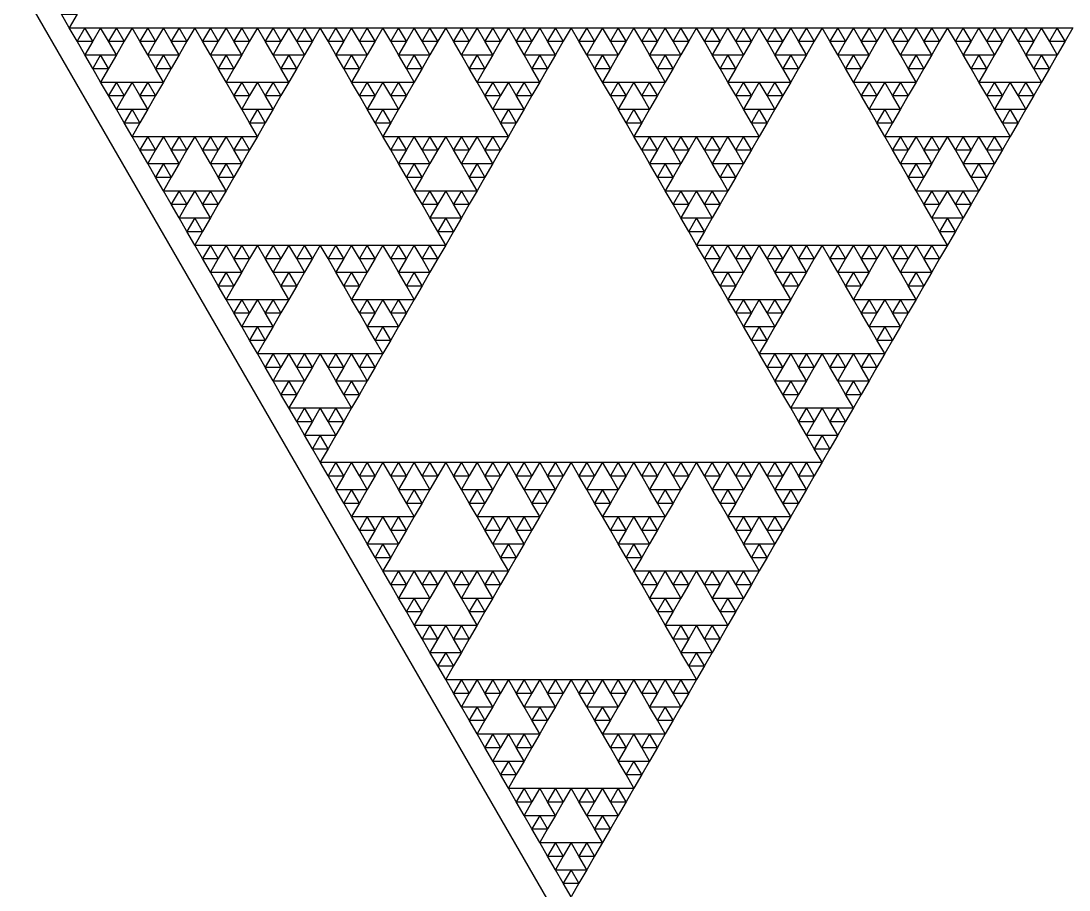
# Model space of a CAD drawing. Extents: x 0 to 1120, y 627 to 1597.
# Drawn here: x 275.9 to 420.8, y 994.3 to 1114.5 of the extents above; entities that cross this region are included whole.
import ezdxf

# ---------------------------------------------------------------- set-up
doc = ezdxf.new("R2010")
doc.units = 0
doc.layers.get('0').update_dxf_attribs({"linetype": 'CONTINUOUS'})

msp = doc.modelspace()

# ---------------------------------------------------------------- linework, layer by layer
at = {"color": 1}
msp.add_lwpolyline([(0, 1597), (1120, 1597), (560, 627.052)], close=True, dxfattribs=at)
at = {"color": 3}
for points in [[(281.514, 1115.403), (283.682, 1115.403), (282.598, 1113.526)], [(282.598, 1113.526), (284.765, 1113.526), (283.682, 1111.649)], [(284.765, 1113.526), (286.932, 1113.526), (285.849, 1111.649)], [(286.932, 1113.526), (289.1, 1113.526), (288.016, 1111.649)], [(289.1, 1113.526), (291.267, 1113.526), (290.183, 1111.649)], [(291.267, 1113.526), (293.434, 1113.526), (292.35, 1111.649)], [(293.434, 1113.526), (295.601, 1113.526), (294.518, 1111.649)], [(295.601, 1113.526), (297.768, 1113.526), (296.685, 1111.649)], [(297.768, 1113.526), (299.936, 1113.526), (298.852, 1111.649)], [(299.936, 1113.526), (302.103, 1113.526), (301.019, 1111.649)], [(302.103, 1113.526), (304.27, 1113.526), (303.187, 1111.649)], [(304.27, 1113.526), (306.437, 1113.526), (305.354, 1111.649)], [(306.437, 1113.526), (308.605, 1113.526), (307.521, 1111.649)], [(308.605, 1113.526), (310.772, 1113.526), (309.688, 1111.649)], [(310.772, 1113.526), (312.939, 1113.526), (311.855, 1111.649)], [(312.939, 1113.526), (315.106, 1113.526), (314.023, 1111.649)], [(315.106, 1113.526), (317.273, 1113.526), (316.19, 1111.649)], [(317.273, 1113.526), (319.441, 1113.526), (318.357, 1111.649)], [(319.441, 1113.526), (321.608, 1113.526), (320.524, 1111.649)], [(321.608, 1113.526), (323.775, 1113.526), (322.691, 1111.649)], [(323.775, 1113.526), (325.942, 1113.526), (324.859, 1111.649)], [(325.942, 1113.526), (328.109, 1113.526), (327.026, 1111.649)], [(328.109, 1113.526), (330.277, 1113.526), (329.193, 1111.649)], [(330.277, 1113.526), (332.444, 1113.526), (331.36, 1111.649)], [(332.444, 1113.526), (334.611, 1113.526), (333.527, 1111.649)], [(334.611, 1113.526), (336.778, 1113.526), (335.695, 1111.649)], [(336.778, 1113.526), (338.945, 1113.526), (337.862, 1111.649)], [(338.945, 1113.526), (341.113, 1113.526), (340.029, 1111.649)], [(341.113, 1113.526), (343.28, 1113.526), (342.196, 1111.649)], [(343.28, 1113.526), (345.447, 1113.526), (344.363, 1111.649)], [(345.447, 1113.526), (347.614, 1113.526), (346.531, 1111.649)], [(347.614, 1113.526), (349.781, 1113.526), (348.698, 1111.649)], [(349.781, 1113.526), (351.949, 1113.526), (350.865, 1111.649)], [(351.949, 1113.526), (354.116, 1113.526), (353.032, 1111.649)], [(354.116, 1113.526), (356.283, 1113.526), (355.199, 1111.649)], [(356.283, 1113.526), (358.45, 1113.526), (357.367, 1111.649)], [(358.45, 1113.526), (360.617, 1113.526), (359.534, 1111.649)], [(360.617, 1113.526), (362.785, 1113.526), (361.701, 1111.649)], [(362.785, 1113.526), (364.952, 1113.526), (363.868, 1111.649)], [(364.952, 1113.526), (367.119, 1113.526), (366.035, 1111.649)], [(367.119, 1113.526), (369.286, 1113.526), (368.203, 1111.649)], [(369.286, 1113.526), (371.453, 1113.526), (370.37, 1111.649)], [(371.453, 1113.526), (373.621, 1113.526), (372.537, 1111.649)], [(373.621, 1113.526), (375.788, 1113.526), (374.704, 1111.649)], [(375.788, 1113.526), (377.955, 1113.526), (376.871, 1111.649)], [(377.955, 1113.526), (380.122, 1113.526), (379.039, 1111.649)], [(380.122, 1113.526), (382.289, 1113.526), (381.206, 1111.649)], [(382.289, 1113.526), (384.457, 1113.526), (383.373, 1111.649)], [(384.457, 1113.526), (386.624, 1113.526), (385.54, 1111.649)], [(386.624, 1113.526), (388.791, 1113.526), (387.707, 1111.649)], [(388.791, 1113.526), (390.958, 1113.526), (389.875, 1111.649)], [(390.958, 1113.526), (393.125, 1113.526), (392.042, 1111.649)], [(393.125, 1113.526), (395.293, 1113.526), (394.209, 1111.649)], [(395.293, 1113.526), (397.46, 1113.526), (396.376, 1111.649)], [(397.46, 1113.526), (399.627, 1113.526), (398.543, 1111.649)], [(399.627, 1113.526), (401.794, 1113.526), (400.711, 1111.649)], [(401.794, 1113.526), (403.961, 1113.526), (402.878, 1111.649)], [(403.961, 1113.526), (406.129, 1113.526), (405.045, 1111.649)], [(406.129, 1113.526), (408.296, 1113.526), (407.212, 1111.649)], [(408.296, 1113.526), (410.463, 1113.526), (409.379, 1111.649)], [(410.463, 1113.526), (412.63, 1113.526), (411.547, 1111.649)], [(412.63, 1113.526), (414.797, 1113.526), (413.714, 1111.649)], [(414.797, 1113.526), (416.965, 1113.526), (415.881, 1111.649)], [(416.965, 1113.526), (419.132, 1113.526), (418.048, 1111.649)], [(419.132, 1113.526), (421.299, 1113.526), (420.215, 1111.649)], [(283.682, 1111.649), (285.849, 1111.649), (284.765, 1109.772)], [(288.016, 1111.649), (290.183, 1111.649), (289.1, 1109.772)], [(292.35, 1111.649), (294.518, 1111.649), (293.434, 1109.772)], [(296.685, 1111.649), (298.852, 1111.649), (297.768, 1109.772)], [(301.019, 1111.649), (303.187, 1111.649), (302.103, 1109.772)], [(305.354, 1111.649), (307.521, 1111.649), (306.437, 1109.772)], [(309.688, 1111.649), (311.855, 1111.649), (310.772, 1109.772)], [(314.023, 1111.649), (316.19, 1111.649), (315.106, 1109.772)], [(318.357, 1111.649), (320.524, 1111.649), (319.441, 1109.772)], [(322.691, 1111.649), (324.859, 1111.649), (323.775, 1109.772)], [(327.026, 1111.649), (329.193, 1111.649), (328.109, 1109.772)], [(331.36, 1111.649), (333.527, 1111.649), (332.444, 1109.772)], [(335.695, 1111.649), (337.862, 1111.649), (336.778, 1109.772)], [(340.029, 1111.649), (342.196, 1111.649), (341.113, 1109.772)], [(344.363, 1111.649), (346.531, 1111.649), (345.447, 1109.772)], [(348.698, 1111.649), (350.865, 1111.649), (349.781, 1109.772)], [(353.032, 1111.649), (355.199, 1111.649), (354.116, 1109.772)], [(357.367, 1111.649), (359.534, 1111.649), (358.45, 1109.772)], [(361.701, 1111.649), (363.868, 1111.649), (362.785, 1109.772)], [(366.035, 1111.649), (368.203, 1111.649), (367.119, 1109.772)], [(370.37, 1111.649), (372.537, 1111.649), (371.453, 1109.772)], [(374.704, 1111.649), (376.871, 1111.649), (375.788, 1109.772)], [(379.039, 1111.649), (381.206, 1111.649), (380.122, 1109.772)], [(383.373, 1111.649), (385.54, 1111.649), (384.457, 1109.772)], [(387.707, 1111.649), (389.875, 1111.649), (388.791, 1109.772)], [(392.042, 1111.649), (394.209, 1111.649), (393.125, 1109.772)], [(396.376, 1111.649), (398.543, 1111.649), (397.46, 1109.772)], [(400.711, 1111.649), (402.878, 1111.649), (401.794, 1109.772)], [(405.045, 1111.649), (407.212, 1111.649), (406.129, 1109.772)], [(409.379, 1111.649), (411.547, 1111.649), (410.463, 1109.772)], [(413.714, 1111.649), (415.881, 1111.649), (414.797, 1109.772)], [(418.048, 1111.649), (420.215, 1111.649), (419.132, 1109.772)], [(284.765, 1109.772), (286.932, 1109.772), (285.849, 1107.895)], [(286.932, 1109.772), (289.1, 1109.772), (288.016, 1107.895)], [(293.434, 1109.772), (295.601, 1109.772), (294.518, 1107.895)], [(295.601, 1109.772), (297.768, 1109.772), (296.685, 1107.895)], [(302.103, 1109.772), (304.27, 1109.772), (303.187, 1107.895)], [(304.27, 1109.772), (306.437, 1109.772), (305.354, 1107.895)], [(310.772, 1109.772), (312.939, 1109.772), (311.855, 1107.895)], [(312.939, 1109.772), (315.106, 1109.772), (314.023, 1107.895)], [(319.441, 1109.772), (321.608, 1109.772), (320.524, 1107.895)], [(321.608, 1109.772), (323.775, 1109.772), (322.691, 1107.895)], [(328.109, 1109.772), (330.277, 1109.772), (329.193, 1107.895)], [(330.277, 1109.772), (332.444, 1109.772), (331.36, 1107.895)], [(336.778, 1109.772), (338.945, 1109.772), (337.862, 1107.895)], [(338.945, 1109.772), (341.113, 1109.772), (340.029, 1107.895)], [(345.447, 1109.772), (347.614, 1109.772), (346.531, 1107.895)], [(347.614, 1109.772), (349.781, 1109.772), (348.698, 1107.895)], [(354.116, 1109.772), (356.283, 1109.772), (355.199, 1107.895)], [(356.283, 1109.772), (358.45, 1109.772), (357.367, 1107.895)], [(362.785, 1109.772), (364.952, 1109.772), (363.868, 1107.895)], [(364.952, 1109.772), (367.119, 1109.772), (366.035, 1107.895)], [(371.453, 1109.772), (373.621, 1109.772), (372.537, 1107.895)], [(373.621, 1109.772), (375.788, 1109.772), (374.704, 1107.895)], [(380.122, 1109.772), (382.289, 1109.772), (381.206, 1107.895)], [(382.289, 1109.772), (384.457, 1109.772), (383.373, 1107.895)], [(388.791, 1109.772), (390.958, 1109.772), (389.875, 1107.895)], [(390.958, 1109.772), (393.125, 1109.772), (392.042, 1107.895)], [(397.46, 1109.772), (399.627, 1109.772), (398.543, 1107.895)], [(399.627, 1109.772), (401.794, 1109.772), (400.711, 1107.895)], [(406.129, 1109.772), (408.296, 1109.772), (407.212, 1107.895)], [(408.296, 1109.772), (410.463, 1109.772), (409.379, 1107.895)], [(414.797, 1109.772), (416.965, 1109.772), (415.881, 1107.895)], [(416.965, 1109.772), (419.132, 1109.772), (418.048, 1107.895)], [(285.849, 1107.895), (288.016, 1107.895), (286.932, 1106.018)], [(294.518, 1107.895), (296.685, 1107.895), (295.601, 1106.018)], [(303.187, 1107.895), (305.354, 1107.895), (304.27, 1106.018)], [(311.855, 1107.895), (314.023, 1107.895), (312.939, 1106.018)], [(320.524, 1107.895), (322.691, 1107.895), (321.608, 1106.018)], [(329.193, 1107.895), (331.36, 1107.895), (330.277, 1106.018)], [(337.862, 1107.895), (340.029, 1107.895), (338.945, 1106.018)], [(346.531, 1107.895), (348.698, 1107.895), (347.614, 1106.018)], [(355.199, 1107.895), (357.367, 1107.895), (356.283, 1106.018)], [(363.868, 1107.895), (366.035, 1107.895), (364.952, 1106.018)], [(372.537, 1107.895), (374.704, 1107.895), (373.621, 1106.018)], [(381.206, 1107.895), (383.373, 1107.895), (382.289, 1106.018)], [(389.875, 1107.895), (392.042, 1107.895), (390.958, 1106.018)], [(398.543, 1107.895), (400.711, 1107.895), (399.627, 1106.018)], [(407.212, 1107.895), (409.379, 1107.895), (408.296, 1106.018)], [(415.881, 1107.895), (418.048, 1107.895), (416.965, 1106.018)], [(286.932, 1106.018), (289.1, 1106.018), (288.016, 1104.142)], [(289.1, 1106.018), (291.267, 1106.018), (290.183, 1104.142)], [(291.267, 1106.018), (293.434, 1106.018), (292.35, 1104.142)], [(293.434, 1106.018), (295.601, 1106.018), (294.518, 1104.142)], [(304.27, 1106.018), (306.437, 1106.018), (305.354, 1104.142)], [(306.437, 1106.018), (308.605, 1106.018), (307.521, 1104.142)], [(308.605, 1106.018), (310.772, 1106.018), (309.688, 1104.142)], [(310.772, 1106.018), (312.939, 1106.018), (311.855, 1104.142)], [(321.608, 1106.018), (323.775, 1106.018), (322.691, 1104.142)], [(323.775, 1106.018), (325.942, 1106.018), (324.859, 1104.142)], [(325.942, 1106.018), (328.109, 1106.018), (327.026, 1104.142)], [(328.109, 1106.018), (330.277, 1106.018), (329.193, 1104.142)], [(338.945, 1106.018), (341.113, 1106.018), (340.029, 1104.142)], [(341.113, 1106.018), (343.28, 1106.018), (342.196, 1104.142)], [(343.28, 1106.018), (345.447, 1106.018), (344.363, 1104.142)], [(345.447, 1106.018), (347.614, 1106.018), (346.531, 1104.142)], [(356.283, 1106.018), (358.45, 1106.018), (357.367, 1104.142)], [(358.45, 1106.018), (360.617, 1106.018), (359.534, 1104.142)], [(360.617, 1106.018), (362.785, 1106.018), (361.701, 1104.142)], [(362.785, 1106.018), (364.952, 1106.018), (363.868, 1104.142)], [(373.621, 1106.018), (375.788, 1106.018), (374.704, 1104.142)], [(375.788, 1106.018), (377.955, 1106.018), (376.871, 1104.142)], [(377.955, 1106.018), (380.122, 1106.018), (379.039, 1104.142)], [(380.122, 1106.018), (382.289, 1106.018), (381.206, 1104.142)], [(390.958, 1106.018), (393.125, 1106.018), (392.042, 1104.142)], [(393.125, 1106.018), (395.293, 1106.018), (394.209, 1104.142)], [(395.293, 1106.018), (397.46, 1106.018), (396.376, 1104.142)], [(397.46, 1106.018), (399.627, 1106.018), (398.543, 1104.142)], [(408.296, 1106.018), (410.463, 1106.018), (409.379, 1104.142)], [(410.463, 1106.018), (412.63, 1106.018), (411.547, 1104.142)], [(412.63, 1106.018), (414.797, 1106.018), (413.714, 1104.142)], [(414.797, 1106.018), (416.965, 1106.018), (415.881, 1104.142)], [(288.016, 1104.142), (290.183, 1104.142), (289.1, 1102.265)], [(292.35, 1104.142), (294.518, 1104.142), (293.434, 1102.265)], [(305.354, 1104.142), (307.521, 1104.142), (306.437, 1102.265)], [(309.688, 1104.142), (311.855, 1104.142), (310.772, 1102.265)], [(322.691, 1104.142), (324.859, 1104.142), (323.775, 1102.265)], [(327.026, 1104.142), (329.193, 1104.142), (328.109, 1102.265)], [(340.029, 1104.142), (342.196, 1104.142), (341.113, 1102.265)], [(344.363, 1104.142), (346.531, 1104.142), (345.447, 1102.265)], [(357.367, 1104.142), (359.534, 1104.142), (358.45, 1102.265)], [(361.701, 1104.142), (363.868, 1104.142), (362.785, 1102.265)], [(374.704, 1104.142), (376.871, 1104.142), (375.788, 1102.265)], [(379.039, 1104.142), (381.206, 1104.142), (380.122, 1102.265)], [(392.042, 1104.142), (394.209, 1104.142), (393.125, 1102.265)], [(396.376, 1104.142), (398.543, 1104.142), (397.46, 1102.265)], [(409.379, 1104.142), (411.547, 1104.142), (410.463, 1102.265)], [(413.714, 1104.142), (415.881, 1104.142), (414.797, 1102.265)], [(289.1, 1102.265), (291.267, 1102.265), (290.183, 1100.388)], [(291.267, 1102.265), (293.434, 1102.265), (292.35, 1100.388)], [(306.437, 1102.265), (308.605, 1102.265), (307.521, 1100.388)], [(308.605, 1102.265), (310.772, 1102.265), (309.688, 1100.388)], [(323.775, 1102.265), (325.942, 1102.265), (324.859, 1100.388)], [(325.942, 1102.265), (328.109, 1102.265), (327.026, 1100.388)], [(341.113, 1102.265), (343.28, 1102.265), (342.196, 1100.388)], [(343.28, 1102.265), (345.447, 1102.265), (344.363, 1100.388)], [(358.45, 1102.265), (360.617, 1102.265), (359.534, 1100.388)], [(360.617, 1102.265), (362.785, 1102.265), (361.701, 1100.388)], [(375.788, 1102.265), (377.955, 1102.265), (376.871, 1100.388)], [(377.955, 1102.265), (380.122, 1102.265), (379.039, 1100.388)], [(393.125, 1102.265), (395.293, 1102.265), (394.209, 1100.388)], [(395.293, 1102.265), (397.46, 1102.265), (396.376, 1100.388)], [(410.463, 1102.265), (412.63, 1102.265), (411.547, 1100.388)], [(412.63, 1102.265), (414.797, 1102.265), (413.714, 1100.388)], [(290.183, 1100.388), (292.35, 1100.388), (291.267, 1098.511)], [(307.521, 1100.388), (309.688, 1100.388), (308.605, 1098.511)], [(324.859, 1100.388), (327.026, 1100.388), (325.942, 1098.511)], [(342.196, 1100.388), (344.363, 1100.388), (343.28, 1098.511)], [(359.534, 1100.388), (361.701, 1100.388), (360.617, 1098.511)], [(376.871, 1100.388), (379.039, 1100.388), (377.955, 1098.511)], [(394.209, 1100.388), (396.376, 1100.388), (395.293, 1098.511)], [(411.547, 1100.388), (413.714, 1100.388), (412.63, 1098.511)], [(291.267, 1098.511), (293.434, 1098.511), (292.35, 1096.634)], [(293.434, 1098.511), (295.601, 1098.511), (294.518, 1096.634)], [(295.601, 1098.511), (297.768, 1098.511), (296.685, 1096.634)], [(297.768, 1098.511), (299.936, 1098.511), (298.852, 1096.634)], [(299.936, 1098.511), (302.103, 1098.511), (301.019, 1096.634)], [(302.103, 1098.511), (304.27, 1098.511), (303.187, 1096.634)], [(304.27, 1098.511), (306.437, 1098.511), (305.354, 1096.634)], [(306.437, 1098.511), (308.605, 1098.511), (307.521, 1096.634)], [(325.942, 1098.511), (328.109, 1098.511), (327.026, 1096.634)], [(328.109, 1098.511), (330.277, 1098.511), (329.193, 1096.634)], [(330.277, 1098.511), (332.444, 1098.511), (331.36, 1096.634)], [(332.444, 1098.511), (334.611, 1098.511), (333.527, 1096.634)], [(334.611, 1098.511), (336.778, 1098.511), (335.695, 1096.634)], [(336.778, 1098.511), (338.945, 1098.511), (337.862, 1096.634)], [(338.945, 1098.511), (341.113, 1098.511), (340.029, 1096.634)], [(341.113, 1098.511), (343.28, 1098.511), (342.196, 1096.634)], [(360.617, 1098.511), (362.785, 1098.511), (361.701, 1096.634)], [(362.785, 1098.511), (364.952, 1098.511), (363.868, 1096.634)], [(364.952, 1098.511), (367.119, 1098.511), (366.035, 1096.634)], [(367.119, 1098.511), (369.286, 1098.511), (368.203, 1096.634)], [(369.286, 1098.511), (371.453, 1098.511), (370.37, 1096.634)], [(371.453, 1098.511), (373.621, 1098.511), (372.537, 1096.634)], [(373.621, 1098.511), (375.788, 1098.511), (374.704, 1096.634)], [(375.788, 1098.511), (377.955, 1098.511), (376.871, 1096.634)], [(395.293, 1098.511), (397.46, 1098.511), (396.376, 1096.634)], [(397.46, 1098.511), (399.627, 1098.511), (398.543, 1096.634)], [(399.627, 1098.511), (401.794, 1098.511), (400.711, 1096.634)], [(401.794, 1098.511), (403.961, 1098.511), (402.878, 1096.634)], [(403.961, 1098.511), (406.129, 1098.511), (405.045, 1096.634)], [(406.129, 1098.511), (408.296, 1098.511), (407.212, 1096.634)], [(408.296, 1098.511), (410.463, 1098.511), (409.379, 1096.634)], [(410.463, 1098.511), (412.63, 1098.511), (411.547, 1096.634)], [(292.35, 1096.634), (294.518, 1096.634), (293.434, 1094.757)], [(296.685, 1096.634), (298.852, 1096.634), (297.768, 1094.757)], [(301.019, 1096.634), (303.187, 1096.634), (302.103, 1094.757)], [(305.354, 1096.634), (307.521, 1096.634), (306.437, 1094.757)], [(327.026, 1096.634), (329.193, 1096.634), (328.109, 1094.757)], [(331.36, 1096.634), (333.527, 1096.634), (332.444, 1094.757)], [(335.695, 1096.634), (337.862, 1096.634), (336.778, 1094.757)], [(340.029, 1096.634), (342.196, 1096.634), (341.113, 1094.757)], [(361.701, 1096.634), (363.868, 1096.634), (362.785, 1094.757)], [(366.035, 1096.634), (368.203, 1096.634), (367.119, 1094.757)], [(370.37, 1096.634), (372.537, 1096.634), (371.453, 1094.757)], [(374.704, 1096.634), (376.871, 1096.634), (375.788, 1094.757)], [(396.376, 1096.634), (398.543, 1096.634), (397.46, 1094.757)], [(400.711, 1096.634), (402.878, 1096.634), (401.794, 1094.757)], [(405.045, 1096.634), (407.212, 1096.634), (406.129, 1094.757)], [(409.379, 1096.634), (411.547, 1096.634), (410.463, 1094.757)], [(293.434, 1094.757), (295.601, 1094.757), (294.518, 1092.88)], [(295.601, 1094.757), (297.768, 1094.757), (296.685, 1092.88)], [(302.103, 1094.757), (304.27, 1094.757), (303.187, 1092.88)], [(304.27, 1094.757), (306.437, 1094.757), (305.354, 1092.88)], [(328.109, 1094.757), (330.277, 1094.757), (329.193, 1092.88)], [(330.277, 1094.757), (332.444, 1094.757), (331.36, 1092.88)], [(336.778, 1094.757), (338.945, 1094.757), (337.862, 1092.88)], [(338.945, 1094.757), (341.113, 1094.757), (340.029, 1092.88)], [(362.785, 1094.757), (364.952, 1094.757), (363.868, 1092.88)], [(364.952, 1094.757), (367.119, 1094.757), (366.035, 1092.88)], [(371.453, 1094.757), (373.621, 1094.757), (372.537, 1092.88)], [(373.621, 1094.757), (375.788, 1094.757), (374.704, 1092.88)], [(397.46, 1094.757), (399.627, 1094.757), (398.543, 1092.88)], [(399.627, 1094.757), (401.794, 1094.757), (400.711, 1092.88)], [(406.129, 1094.757), (408.296, 1094.757), (407.212, 1092.88)], [(408.296, 1094.757), (410.463, 1094.757), (409.379, 1092.88)], [(294.518, 1092.88), (296.685, 1092.88), (295.601, 1091.004)], [(303.187, 1092.88), (305.354, 1092.88), (304.27, 1091.004)], [(329.193, 1092.88), (331.36, 1092.88), (330.277, 1091.004)], [(337.862, 1092.88), (340.029, 1092.88), (338.945, 1091.004)], [(363.868, 1092.88), (366.035, 1092.88), (364.952, 1091.004)], [(372.537, 1092.88), (374.704, 1092.88), (373.621, 1091.004)], [(398.543, 1092.88), (400.711, 1092.88), (399.627, 1091.004)], [(407.212, 1092.88), (409.379, 1092.88), (408.296, 1091.004)], [(295.601, 1091.004), (297.768, 1091.004), (296.685, 1089.127)], [(297.768, 1091.004), (299.936, 1091.004), (298.852, 1089.127)], [(299.936, 1091.004), (302.103, 1091.004), (301.019, 1089.127)], [(302.103, 1091.004), (304.27, 1091.004), (303.187, 1089.127)], [(330.277, 1091.004), (332.444, 1091.004), (331.36, 1089.127)], [(332.444, 1091.004), (334.611, 1091.004), (333.527, 1089.127)], [(334.611, 1091.004), (336.778, 1091.004), (335.695, 1089.127)], [(336.778, 1091.004), (338.945, 1091.004), (337.862, 1089.127)], [(364.952, 1091.004), (367.119, 1091.004), (366.035, 1089.127)], [(367.119, 1091.004), (369.286, 1091.004), (368.203, 1089.127)], [(369.286, 1091.004), (371.453, 1091.004), (370.37, 1089.127)], [(371.453, 1091.004), (373.621, 1091.004), (372.537, 1089.127)], [(399.627, 1091.004), (401.794, 1091.004), (400.711, 1089.127)], [(401.794, 1091.004), (403.961, 1091.004), (402.878, 1089.127)], [(403.961, 1091.004), (406.129, 1091.004), (405.045, 1089.127)], [(406.129, 1091.004), (408.296, 1091.004), (407.212, 1089.127)], [(296.685, 1089.127), (298.852, 1089.127), (297.768, 1087.25)], [(301.019, 1089.127), (303.187, 1089.127), (302.103, 1087.25)], [(331.36, 1089.127), (333.527, 1089.127), (332.444, 1087.25)], [(335.695, 1089.127), (337.862, 1089.127), (336.778, 1087.25)], [(366.035, 1089.127), (368.203, 1089.127), (367.119, 1087.25)], [(370.37, 1089.127), (372.537, 1089.127), (371.453, 1087.25)], [(400.711, 1089.127), (402.878, 1089.127), (401.794, 1087.25)], [(405.045, 1089.127), (407.212, 1089.127), (406.129, 1087.25)], [(297.768, 1087.25), (299.936, 1087.25), (298.852, 1085.373)], [(299.936, 1087.25), (302.103, 1087.25), (301.019, 1085.373)], [(332.444, 1087.25), (334.611, 1087.25), (333.527, 1085.373)], [(334.611, 1087.25), (336.778, 1087.25), (335.695, 1085.373)], [(367.119, 1087.25), (369.286, 1087.25), (368.203, 1085.373)], [(369.286, 1087.25), (371.453, 1087.25), (370.37, 1085.373)], [(401.794, 1087.25), (403.961, 1087.25), (402.878, 1085.373)], [(403.961, 1087.25), (406.129, 1087.25), (405.045, 1085.373)], [(298.852, 1085.373), (301.019, 1085.373), (299.936, 1083.496)], [(333.527, 1085.373), (335.695, 1085.373), (334.611, 1083.496)], [(368.203, 1085.373), (370.37, 1085.373), (369.286, 1083.496)], [(402.878, 1085.373), (405.045, 1085.373), (403.961, 1083.496)], [(299.936, 1083.496), (302.103, 1083.496), (301.019, 1081.619)], [(302.103, 1083.496), (304.27, 1083.496), (303.187, 1081.619)], [(304.27, 1083.496), (306.437, 1083.496), (305.354, 1081.619)], [(306.437, 1083.496), (308.605, 1083.496), (307.521, 1081.619)], [(308.605, 1083.496), (310.772, 1083.496), (309.688, 1081.619)], [(310.772, 1083.496), (312.939, 1083.496), (311.855, 1081.619)], [(312.939, 1083.496), (315.106, 1083.496), (314.023, 1081.619)], [(315.106, 1083.496), (317.273, 1083.496), (316.19, 1081.619)], [(317.273, 1083.496), (319.441, 1083.496), (318.357, 1081.619)], [(319.441, 1083.496), (321.608, 1083.496), (320.524, 1081.619)], [(321.608, 1083.496), (323.775, 1083.496), (322.691, 1081.619)], [(323.775, 1083.496), (325.942, 1083.496), (324.859, 1081.619)], [(325.942, 1083.496), (328.109, 1083.496), (327.026, 1081.619)], [(328.109, 1083.496), (330.277, 1083.496), (329.193, 1081.619)], [(330.277, 1083.496), (332.444, 1083.496), (331.36, 1081.619)], [(332.444, 1083.496), (334.611, 1083.496), (333.527, 1081.619)], [(369.286, 1083.496), (371.453, 1083.496), (370.37, 1081.619)], [(371.453, 1083.496), (373.621, 1083.496), (372.537, 1081.619)], [(373.621, 1083.496), (375.788, 1083.496), (374.704, 1081.619)], [(375.788, 1083.496), (377.955, 1083.496), (376.871, 1081.619)], [(377.955, 1083.496), (380.122, 1083.496), (379.039, 1081.619)], [(380.122, 1083.496), (382.289, 1083.496), (381.206, 1081.619)], [(382.289, 1083.496), (384.457, 1083.496), (383.373, 1081.619)], [(384.457, 1083.496), (386.624, 1083.496), (385.54, 1081.619)], [(386.624, 1083.496), (388.791, 1083.496), (387.707, 1081.619)], [(388.791, 1083.496), (390.958, 1083.496), (389.875, 1081.619)], [(390.958, 1083.496), (393.125, 1083.496), (392.042, 1081.619)], [(393.125, 1083.496), (395.293, 1083.496), (394.209, 1081.619)], [(395.293, 1083.496), (397.46, 1083.496), (396.376, 1081.619)], [(397.46, 1083.496), (399.627, 1083.496), (398.543, 1081.619)], [(399.627, 1083.496), (401.794, 1083.496), (400.711, 1081.619)], [(401.794, 1083.496), (403.961, 1083.496), (402.878, 1081.619)], [(301.019, 1081.619), (303.187, 1081.619), (302.103, 1079.742)], [(305.354, 1081.619), (307.521, 1081.619), (306.437, 1079.742)], [(309.688, 1081.619), (311.855, 1081.619), (310.772, 1079.742)], [(314.023, 1081.619), (316.19, 1081.619), (315.106, 1079.742)], [(318.357, 1081.619), (320.524, 1081.619), (319.441, 1079.742)], [(322.691, 1081.619), (324.859, 1081.619), (323.775, 1079.742)], [(327.026, 1081.619), (329.193, 1081.619), (328.109, 1079.742)], [(331.36, 1081.619), (333.527, 1081.619), (332.444, 1079.742)], [(370.37, 1081.619), (372.537, 1081.619), (371.453, 1079.742)], [(374.704, 1081.619), (376.871, 1081.619), (375.788, 1079.742)], [(379.039, 1081.619), (381.206, 1081.619), (380.122, 1079.742)], [(383.373, 1081.619), (385.54, 1081.619), (384.457, 1079.742)], [(387.707, 1081.619), (389.875, 1081.619), (388.791, 1079.742)], [(392.042, 1081.619), (394.209, 1081.619), (393.125, 1079.742)], [(396.376, 1081.619), (398.543, 1081.619), (397.46, 1079.742)], [(400.711, 1081.619), (402.878, 1081.619), (401.794, 1079.742)], [(302.103, 1079.742), (304.27, 1079.742), (303.187, 1077.866)], [(304.27, 1079.742), (306.437, 1079.742), (305.354, 1077.866)], [(310.772, 1079.742), (312.939, 1079.742), (311.855, 1077.866)], [(312.939, 1079.742), (315.106, 1079.742), (314.023, 1077.866)], [(319.441, 1079.742), (321.608, 1079.742), (320.524, 1077.866)], [(321.608, 1079.742), (323.775, 1079.742), (322.691, 1077.866)], [(328.109, 1079.742), (330.277, 1079.742), (329.193, 1077.866)], [(330.277, 1079.742), (332.444, 1079.742), (331.36, 1077.866)], [(371.453, 1079.742), (373.621, 1079.742), (372.537, 1077.866)], [(373.621, 1079.742), (375.788, 1079.742), (374.704, 1077.866)], [(380.122, 1079.742), (382.289, 1079.742), (381.206, 1077.866)], [(382.289, 1079.742), (384.457, 1079.742), (383.373, 1077.866)], [(388.791, 1079.742), (390.958, 1079.742), (389.875, 1077.866)], [(390.958, 1079.742), (393.125, 1079.742), (392.042, 1077.866)], [(397.46, 1079.742), (399.627, 1079.742), (398.543, 1077.866)], [(399.627, 1079.742), (401.794, 1079.742), (400.711, 1077.866)], [(303.187, 1077.866), (305.354, 1077.866), (304.27, 1075.989)], [(311.855, 1077.866), (314.023, 1077.866), (312.939, 1075.989)], [(320.524, 1077.866), (322.691, 1077.866), (321.608, 1075.989)], [(329.193, 1077.866), (331.36, 1077.866), (330.277, 1075.989)], [(372.537, 1077.866), (374.704, 1077.866), (373.621, 1075.989)], [(381.206, 1077.866), (383.373, 1077.866), (382.289, 1075.989)], [(389.875, 1077.866), (392.042, 1077.866), (390.958, 1075.989)], [(398.543, 1077.866), (400.711, 1077.866), (399.627, 1075.989)], [(304.27, 1075.989), (306.437, 1075.989), (305.354, 1074.112)], [(306.437, 1075.989), (308.605, 1075.989), (307.521, 1074.112)], [(308.605, 1075.989), (310.772, 1075.989), (309.688, 1074.112)], [(310.772, 1075.989), (312.939, 1075.989), (311.855, 1074.112)], [(321.608, 1075.989), (323.775, 1075.989), (322.691, 1074.112)], [(323.775, 1075.989), (325.942, 1075.989), (324.859, 1074.112)], [(325.942, 1075.989), (328.109, 1075.989), (327.026, 1074.112)], [(328.109, 1075.989), (330.277, 1075.989), (329.193, 1074.112)], [(373.621, 1075.989), (375.788, 1075.989), (374.704, 1074.112)], [(375.788, 1075.989), (377.955, 1075.989), (376.871, 1074.112)], [(377.955, 1075.989), (380.122, 1075.989), (379.039, 1074.112)], [(380.122, 1075.989), (382.289, 1075.989), (381.206, 1074.112)], [(390.958, 1075.989), (393.125, 1075.989), (392.042, 1074.112)], [(393.125, 1075.989), (395.293, 1075.989), (394.209, 1074.112)], [(395.293, 1075.989), (397.46, 1075.989), (396.376, 1074.112)], [(397.46, 1075.989), (399.627, 1075.989), (398.543, 1074.112)], [(305.354, 1074.112), (307.521, 1074.112), (306.437, 1072.235)], [(309.688, 1074.112), (311.855, 1074.112), (310.772, 1072.235)], [(322.691, 1074.112), (324.859, 1074.112), (323.775, 1072.235)], [(327.026, 1074.112), (329.193, 1074.112), (328.109, 1072.235)], [(374.704, 1074.112), (376.871, 1074.112), (375.788, 1072.235)], [(379.039, 1074.112), (381.206, 1074.112), (380.122, 1072.235)], [(392.042, 1074.112), (394.209, 1074.112), (393.125, 1072.235)], [(396.376, 1074.112), (398.543, 1074.112), (397.46, 1072.235)], [(306.437, 1072.235), (308.605, 1072.235), (307.521, 1070.358)], [(308.605, 1072.235), (310.772, 1072.235), (309.688, 1070.358)], [(323.775, 1072.235), (325.942, 1072.235), (324.859, 1070.358)], [(325.942, 1072.235), (328.109, 1072.235), (327.026, 1070.358)], [(375.788, 1072.235), (377.955, 1072.235), (376.871, 1070.358)], [(377.955, 1072.235), (380.122, 1072.235), (379.039, 1070.358)], [(393.125, 1072.235), (395.293, 1072.235), (394.209, 1070.358)], [(395.293, 1072.235), (397.46, 1072.235), (396.376, 1070.358)], [(307.521, 1070.358), (309.688, 1070.358), (308.605, 1068.481)], [(324.859, 1070.358), (327.026, 1070.358), (325.942, 1068.481)], [(376.871, 1070.358), (379.039, 1070.358), (377.955, 1068.481)], [(394.209, 1070.358), (396.376, 1070.358), (395.293, 1068.481)], [(308.605, 1068.481), (310.772, 1068.481), (309.688, 1066.604)], [(310.772, 1068.481), (312.939, 1068.481), (311.855, 1066.604)], [(312.939, 1068.481), (315.106, 1068.481), (314.023, 1066.604)], [(315.106, 1068.481), (317.273, 1068.481), (316.19, 1066.604)], [(317.273, 1068.481), (319.441, 1068.481), (318.357, 1066.604)], [(319.441, 1068.481), (321.608, 1068.481), (320.524, 1066.604)], [(321.608, 1068.481), (323.775, 1068.481), (322.691, 1066.604)], [(323.775, 1068.481), (325.942, 1068.481), (324.859, 1066.604)], [(377.955, 1068.481), (380.122, 1068.481), (379.039, 1066.604)], [(380.122, 1068.481), (382.289, 1068.481), (381.206, 1066.604)], [(382.289, 1068.481), (384.457, 1068.481), (383.373, 1066.604)], [(384.457, 1068.481), (386.624, 1068.481), (385.54, 1066.604)], [(386.624, 1068.481), (388.791, 1068.481), (387.707, 1066.604)], [(388.791, 1068.481), (390.958, 1068.481), (389.875, 1066.604)], [(390.958, 1068.481), (393.125, 1068.481), (392.042, 1066.604)], [(393.125, 1068.481), (395.293, 1068.481), (394.209, 1066.604)], [(309.688, 1066.604), (311.855, 1066.604), (310.772, 1064.728)], [(314.023, 1066.604), (316.19, 1066.604), (315.106, 1064.728)], [(318.357, 1066.604), (320.524, 1066.604), (319.441, 1064.728)], [(322.691, 1066.604), (324.859, 1066.604), (323.775, 1064.728)], [(379.039, 1066.604), (381.206, 1066.604), (380.122, 1064.728)], [(383.373, 1066.604), (385.54, 1066.604), (384.457, 1064.728)], [(387.707, 1066.604), (389.875, 1066.604), (388.791, 1064.728)], [(392.042, 1066.604), (394.209, 1066.604), (393.125, 1064.728)], [(310.772, 1064.728), (312.939, 1064.728), (311.855, 1062.851)], [(312.939, 1064.728), (315.106, 1064.728), (314.023, 1062.851)], [(319.441, 1064.728), (321.608, 1064.728), (320.524, 1062.851)], [(321.608, 1064.728), (323.775, 1064.728), (322.691, 1062.851)], [(380.122, 1064.728), (382.289, 1064.728), (381.206, 1062.851)], [(382.289, 1064.728), (384.457, 1064.728), (383.373, 1062.851)], [(388.791, 1064.728), (390.958, 1064.728), (389.875, 1062.851)], [(390.958, 1064.728), (393.125, 1064.728), (392.042, 1062.851)], [(311.855, 1062.851), (314.023, 1062.851), (312.939, 1060.974)], [(320.524, 1062.851), (322.691, 1062.851), (321.608, 1060.974)], [(381.206, 1062.851), (383.373, 1062.851), (382.289, 1060.974)], [(389.875, 1062.851), (392.042, 1062.851), (390.958, 1060.974)], [(312.939, 1060.974), (315.106, 1060.974), (314.023, 1059.097)], [(315.106, 1060.974), (317.273, 1060.974), (316.19, 1059.097)], [(317.273, 1060.974), (319.441, 1060.974), (318.357, 1059.097)], [(319.441, 1060.974), (321.608, 1060.974), (320.524, 1059.097)], [(382.289, 1060.974), (384.457, 1060.974), (383.373, 1059.097)], [(384.457, 1060.974), (386.624, 1060.974), (385.54, 1059.097)], [(386.624, 1060.974), (388.791, 1060.974), (387.707, 1059.097)], [(388.791, 1060.974), (390.958, 1060.974), (389.875, 1059.097)], [(314.023, 1059.097), (316.19, 1059.097), (315.106, 1057.22)], [(318.357, 1059.097), (320.524, 1059.097), (319.441, 1057.22)], [(383.373, 1059.097), (385.54, 1059.097), (384.457, 1057.22)], [(387.707, 1059.097), (389.875, 1059.097), (388.791, 1057.22)], [(315.106, 1057.22), (317.273, 1057.22), (316.19, 1055.343)], [(317.273, 1057.22), (319.441, 1057.22), (318.357, 1055.343)], [(384.457, 1057.22), (386.624, 1057.22), (385.54, 1055.343)], [(386.624, 1057.22), (388.791, 1057.22), (387.707, 1055.343)], [(316.19, 1055.343), (318.357, 1055.343), (317.273, 1053.466)], [(385.54, 1055.343), (387.707, 1055.343), (386.624, 1053.466)], [(317.273, 1053.466), (319.441, 1053.466), (318.357, 1051.59)], [(319.441, 1053.466), (321.608, 1053.466), (320.524, 1051.59)], [(321.608, 1053.466), (323.775, 1053.466), (322.691, 1051.59)], [(323.775, 1053.466), (325.942, 1053.466), (324.859, 1051.59)], [(325.942, 1053.466), (328.109, 1053.466), (327.026, 1051.59)], [(328.109, 1053.466), (330.277, 1053.466), (329.193, 1051.59)], [(330.277, 1053.466), (332.444, 1053.466), (331.36, 1051.59)], [(332.444, 1053.466), (334.611, 1053.466), (333.527, 1051.59)], [(334.611, 1053.466), (336.778, 1053.466), (335.695, 1051.59)], [(336.778, 1053.466), (338.945, 1053.466), (337.862, 1051.59)], [(338.945, 1053.466), (341.113, 1053.466), (340.029, 1051.59)], [(341.113, 1053.466), (343.28, 1053.466), (342.196, 1051.59)], [(343.28, 1053.466), (345.447, 1053.466), (344.363, 1051.59)], [(345.447, 1053.466), (347.614, 1053.466), (346.531, 1051.59)], [(347.614, 1053.466), (349.781, 1053.466), (348.698, 1051.59)], [(349.781, 1053.466), (351.949, 1053.466), (350.865, 1051.59)], [(351.949, 1053.466), (354.116, 1053.466), (353.032, 1051.59)], [(354.116, 1053.466), (356.283, 1053.466), (355.199, 1051.59)], [(356.283, 1053.466), (358.45, 1053.466), (357.367, 1051.59)], [(358.45, 1053.466), (360.617, 1053.466), (359.534, 1051.59)], [(360.617, 1053.466), (362.785, 1053.466), (361.701, 1051.59)], [(362.785, 1053.466), (364.952, 1053.466), (363.868, 1051.59)], [(364.952, 1053.466), (367.119, 1053.466), (366.035, 1051.59)], [(367.119, 1053.466), (369.286, 1053.466), (368.203, 1051.59)], [(369.286, 1053.466), (371.453, 1053.466), (370.37, 1051.59)], [(371.453, 1053.466), (373.621, 1053.466), (372.537, 1051.59)], [(373.621, 1053.466), (375.788, 1053.466), (374.704, 1051.59)], [(375.788, 1053.466), (377.955, 1053.466), (376.871, 1051.59)], [(377.955, 1053.466), (380.122, 1053.466), (379.039, 1051.59)], [(380.122, 1053.466), (382.289, 1053.466), (381.206, 1051.59)], [(382.289, 1053.466), (384.457, 1053.466), (383.373, 1051.59)], [(384.457, 1053.466), (386.624, 1053.466), (385.54, 1051.59)], [(318.357, 1051.59), (320.524, 1051.59), (319.441, 1049.713)], [(322.691, 1051.59), (324.859, 1051.59), (323.775, 1049.713)], [(327.026, 1051.59), (329.193, 1051.59), (328.109, 1049.713)], [(331.36, 1051.59), (333.527, 1051.59), (332.444, 1049.713)], [(335.695, 1051.59), (337.862, 1051.59), (336.778, 1049.713)], [(340.029, 1051.59), (342.196, 1051.59), (341.113, 1049.713)], [(344.363, 1051.59), (346.531, 1051.59), (345.447, 1049.713)], [(348.698, 1051.59), (350.865, 1051.59), (349.781, 1049.713)], [(353.032, 1051.59), (355.199, 1051.59), (354.116, 1049.713)], [(357.367, 1051.59), (359.534, 1051.59), (358.45, 1049.713)], [(361.701, 1051.59), (363.868, 1051.59), (362.785, 1049.713)], [(366.035, 1051.59), (368.203, 1051.59), (367.119, 1049.713)], [(370.37, 1051.59), (372.537, 1051.59), (371.453, 1049.713)], [(374.704, 1051.59), (376.871, 1051.59), (375.788, 1049.713)], [(379.039, 1051.59), (381.206, 1051.59), (380.122, 1049.713)], [(383.373, 1051.59), (385.54, 1051.59), (384.457, 1049.713)], [(319.441, 1049.713), (321.608, 1049.713), (320.524, 1047.836)], [(321.608, 1049.713), (323.775, 1049.713), (322.691, 1047.836)], [(328.109, 1049.713), (330.277, 1049.713), (329.193, 1047.836)], [(330.277, 1049.713), (332.444, 1049.713), (331.36, 1047.836)], [(336.778, 1049.713), (338.945, 1049.713), (337.862, 1047.836)], [(338.945, 1049.713), (341.113, 1049.713), (340.029, 1047.836)], [(345.447, 1049.713), (347.614, 1049.713), (346.531, 1047.836)], [(347.614, 1049.713), (349.781, 1049.713), (348.698, 1047.836)], [(354.116, 1049.713), (356.283, 1049.713), (355.199, 1047.836)], [(356.283, 1049.713), (358.45, 1049.713), (357.367, 1047.836)], [(362.785, 1049.713), (364.952, 1049.713), (363.868, 1047.836)], [(364.952, 1049.713), (367.119, 1049.713), (366.035, 1047.836)], [(371.453, 1049.713), (373.621, 1049.713), (372.537, 1047.836)], [(373.621, 1049.713), (375.788, 1049.713), (374.704, 1047.836)], [(380.122, 1049.713), (382.289, 1049.713), (381.206, 1047.836)], [(382.289, 1049.713), (384.457, 1049.713), (383.373, 1047.836)], [(320.524, 1047.836), (322.691, 1047.836), (321.608, 1045.959)], [(329.193, 1047.836), (331.36, 1047.836), (330.277, 1045.959)], [(337.862, 1047.836), (340.029, 1047.836), (338.945, 1045.959)], [(346.531, 1047.836), (348.698, 1047.836), (347.614, 1045.959)], [(355.199, 1047.836), (357.367, 1047.836), (356.283, 1045.959)], [(363.868, 1047.836), (366.035, 1047.836), (364.952, 1045.959)], [(372.537, 1047.836), (374.704, 1047.836), (373.621, 1045.959)], [(381.206, 1047.836), (383.373, 1047.836), (382.289, 1045.959)], [(321.608, 1045.959), (323.775, 1045.959), (322.691, 1044.082)], [(323.775, 1045.959), (325.942, 1045.959), (324.859, 1044.082)], [(325.942, 1045.959), (328.109, 1045.959), (327.026, 1044.082)], [(328.109, 1045.959), (330.277, 1045.959), (329.193, 1044.082)], [(338.945, 1045.959), (341.113, 1045.959), (340.029, 1044.082)], [(341.113, 1045.959), (343.28, 1045.959), (342.196, 1044.082)], [(343.28, 1045.959), (345.447, 1045.959), (344.363, 1044.082)], [(345.447, 1045.959), (347.614, 1045.959), (346.531, 1044.082)], [(356.283, 1045.959), (358.45, 1045.959), (357.367, 1044.082)], [(358.45, 1045.959), (360.617, 1045.959), (359.534, 1044.082)], [(360.617, 1045.959), (362.785, 1045.959), (361.701, 1044.082)], [(362.785, 1045.959), (364.952, 1045.959), (363.868, 1044.082)], [(373.621, 1045.959), (375.788, 1045.959), (374.704, 1044.082)], [(375.788, 1045.959), (377.955, 1045.959), (376.871, 1044.082)], [(377.955, 1045.959), (380.122, 1045.959), (379.039, 1044.082)], [(380.122, 1045.959), (382.289, 1045.959), (381.206, 1044.082)], [(322.691, 1044.082), (324.859, 1044.082), (323.775, 1042.205)], [(327.026, 1044.082), (329.193, 1044.082), (328.109, 1042.205)], [(340.029, 1044.082), (342.196, 1044.082), (341.113, 1042.205)], [(344.363, 1044.082), (346.531, 1044.082), (345.447, 1042.205)], [(357.367, 1044.082), (359.534, 1044.082), (358.45, 1042.205)], [(361.701, 1044.082), (363.868, 1044.082), (362.785, 1042.205)], [(374.704, 1044.082), (376.871, 1044.082), (375.788, 1042.205)], [(379.039, 1044.082), (381.206, 1044.082), (380.122, 1042.205)], [(323.775, 1042.205), (325.942, 1042.205), (324.859, 1040.329)], [(325.942, 1042.205), (328.109, 1042.205), (327.026, 1040.329)], [(341.113, 1042.205), (343.28, 1042.205), (342.196, 1040.329)], [(343.28, 1042.205), (345.447, 1042.205), (344.363, 1040.329)], [(358.45, 1042.205), (360.617, 1042.205), (359.534, 1040.329)], [(360.617, 1042.205), (362.785, 1042.205), (361.701, 1040.329)], [(375.788, 1042.205), (377.955, 1042.205), (376.871, 1040.329)], [(377.955, 1042.205), (380.122, 1042.205), (379.039, 1040.329)], [(324.859, 1040.329), (327.026, 1040.329), (325.942, 1038.452)], [(342.196, 1040.329), (344.363, 1040.329), (343.28, 1038.452)], [(359.534, 1040.329), (361.701, 1040.329), (360.617, 1038.452)], [(376.871, 1040.329), (379.039, 1040.329), (377.955, 1038.452)], [(325.942, 1038.452), (328.109, 1038.452), (327.026, 1036.575)], [(328.109, 1038.452), (330.277, 1038.452), (329.193, 1036.575)], [(330.277, 1038.452), (332.444, 1038.452), (331.36, 1036.575)], [(332.444, 1038.452), (334.611, 1038.452), (333.527, 1036.575)], [(334.611, 1038.452), (336.778, 1038.452), (335.695, 1036.575)], [(336.778, 1038.452), (338.945, 1038.452), (337.862, 1036.575)], [(338.945, 1038.452), (341.113, 1038.452), (340.029, 1036.575)], [(341.113, 1038.452), (343.28, 1038.452), (342.196, 1036.575)], [(360.617, 1038.452), (362.785, 1038.452), (361.701, 1036.575)], [(362.785, 1038.452), (364.952, 1038.452), (363.868, 1036.575)], [(364.952, 1038.452), (367.119, 1038.452), (366.035, 1036.575)], [(367.119, 1038.452), (369.286, 1038.452), (368.203, 1036.575)], [(369.286, 1038.452), (371.453, 1038.452), (370.37, 1036.575)], [(371.453, 1038.452), (373.621, 1038.452), (372.537, 1036.575)], [(373.621, 1038.452), (375.788, 1038.452), (374.704, 1036.575)], [(375.788, 1038.452), (377.955, 1038.452), (376.871, 1036.575)], [(327.026, 1036.575), (329.193, 1036.575), (328.109, 1034.698)], [(331.36, 1036.575), (333.527, 1036.575), (332.444, 1034.698)], [(335.695, 1036.575), (337.862, 1036.575), (336.778, 1034.698)], [(340.029, 1036.575), (342.196, 1036.575), (341.113, 1034.698)], [(361.701, 1036.575), (363.868, 1036.575), (362.785, 1034.698)], [(366.035, 1036.575), (368.203, 1036.575), (367.119, 1034.698)], [(370.37, 1036.575), (372.537, 1036.575), (371.453, 1034.698)], [(374.704, 1036.575), (376.871, 1036.575), (375.788, 1034.698)], [(328.109, 1034.698), (330.277, 1034.698), (329.193, 1032.821)], [(330.277, 1034.698), (332.444, 1034.698), (331.36, 1032.821)], [(336.778, 1034.698), (338.945, 1034.698), (337.862, 1032.821)], [(338.945, 1034.698), (341.113, 1034.698), (340.029, 1032.821)], [(362.785, 1034.698), (364.952, 1034.698), (363.868, 1032.821)], [(364.952, 1034.698), (367.119, 1034.698), (366.035, 1032.821)], [(371.453, 1034.698), (373.621, 1034.698), (372.537, 1032.821)], [(373.621, 1034.698), (375.788, 1034.698), (374.704, 1032.821)], [(329.193, 1032.821), (331.36, 1032.821), (330.277, 1030.944)], [(337.862, 1032.821), (340.029, 1032.821), (338.945, 1030.944)], [(363.868, 1032.821), (366.035, 1032.821), (364.952, 1030.944)], [(372.537, 1032.821), (374.704, 1032.821), (373.621, 1030.944)], [(330.277, 1030.944), (332.444, 1030.944), (331.36, 1029.067)], [(332.444, 1030.944), (334.611, 1030.944), (333.527, 1029.067)], [(334.611, 1030.944), (336.778, 1030.944), (335.695, 1029.067)], [(336.778, 1030.944), (338.945, 1030.944), (337.862, 1029.067)], [(364.952, 1030.944), (367.119, 1030.944), (366.035, 1029.067)], [(367.119, 1030.944), (369.286, 1030.944), (368.203, 1029.067)], [(369.286, 1030.944), (371.453, 1030.944), (370.37, 1029.067)], [(371.453, 1030.944), (373.621, 1030.944), (372.537, 1029.067)], [(331.36, 1029.067), (333.527, 1029.067), (332.444, 1027.191)], [(335.695, 1029.067), (337.862, 1029.067), (336.778, 1027.191)], [(366.035, 1029.067), (368.203, 1029.067), (367.119, 1027.191)], [(370.37, 1029.067), (372.537, 1029.067), (371.453, 1027.191)], [(332.444, 1027.191), (334.611, 1027.191), (333.527, 1025.314)], [(334.611, 1027.191), (336.778, 1027.191), (335.695, 1025.314)], [(367.119, 1027.191), (369.286, 1027.191), (368.203, 1025.314)], [(369.286, 1027.191), (371.453, 1027.191), (370.37, 1025.314)], [(333.527, 1025.314), (335.695, 1025.314), (334.611, 1023.437)], [(368.203, 1025.314), (370.37, 1025.314), (369.286, 1023.437)], [(334.611, 1023.437), (336.778, 1023.437), (335.695, 1021.56)], [(336.778, 1023.437), (338.945, 1023.437), (337.862, 1021.56)], [(338.945, 1023.437), (341.113, 1023.437), (340.029, 1021.56)], [(341.113, 1023.437), (343.28, 1023.437), (342.196, 1021.56)], [(343.28, 1023.437), (345.447, 1023.437), (344.363, 1021.56)], [(345.447, 1023.437), (347.614, 1023.437), (346.531, 1021.56)], [(347.614, 1023.437), (349.781, 1023.437), (348.698, 1021.56)], [(349.781, 1023.437), (351.949, 1023.437), (350.865, 1021.56)], [(351.949, 1023.437), (354.116, 1023.437), (353.032, 1021.56)], [(354.116, 1023.437), (356.283, 1023.437), (355.199, 1021.56)], [(356.283, 1023.437), (358.45, 1023.437), (357.367, 1021.56)], [(358.45, 1023.437), (360.617, 1023.437), (359.534, 1021.56)], [(360.617, 1023.437), (362.785, 1023.437), (361.701, 1021.56)], [(362.785, 1023.437), (364.952, 1023.437), (363.868, 1021.56)], [(364.952, 1023.437), (367.119, 1023.437), (366.035, 1021.56)], [(367.119, 1023.437), (369.286, 1023.437), (368.203, 1021.56)], [(335.695, 1021.56), (337.862, 1021.56), (336.778, 1019.683)], [(340.029, 1021.56), (342.196, 1021.56), (341.113, 1019.683)], [(344.363, 1021.56), (346.531, 1021.56), (345.447, 1019.683)], [(348.698, 1021.56), (350.865, 1021.56), (349.781, 1019.683)], [(353.032, 1021.56), (355.199, 1021.56), (354.116, 1019.683)], [(357.367, 1021.56), (359.534, 1021.56), (358.45, 1019.683)], [(361.701, 1021.56), (363.868, 1021.56), (362.785, 1019.683)], [(366.035, 1021.56), (368.203, 1021.56), (367.119, 1019.683)], [(336.778, 1019.683), (338.945, 1019.683), (337.862, 1017.806)], [(338.945, 1019.683), (341.113, 1019.683), (340.029, 1017.806)], [(345.447, 1019.683), (347.614, 1019.683), (346.531, 1017.806)], [(347.614, 1019.683), (349.781, 1019.683), (348.698, 1017.806)], [(354.116, 1019.683), (356.283, 1019.683), (355.199, 1017.806)], [(356.283, 1019.683), (358.45, 1019.683), (357.367, 1017.806)], [(362.785, 1019.683), (364.952, 1019.683), (363.868, 1017.806)], [(364.952, 1019.683), (367.119, 1019.683), (366.035, 1017.806)], [(337.862, 1017.806), (340.029, 1017.806), (338.945, 1015.929)], [(346.531, 1017.806), (348.698, 1017.806), (347.614, 1015.929)], [(355.199, 1017.806), (357.367, 1017.806), (356.283, 1015.929)], [(363.868, 1017.806), (366.035, 1017.806), (364.952, 1015.929)], [(338.945, 1015.929), (341.113, 1015.929), (340.029, 1014.053)], [(341.113, 1015.929), (343.28, 1015.929), (342.196, 1014.053)], [(343.28, 1015.929), (345.447, 1015.929), (344.363, 1014.053)], [(345.447, 1015.929), (347.614, 1015.929), (346.531, 1014.053)], [(356.283, 1015.929), (358.45, 1015.929), (357.367, 1014.053)], [(358.45, 1015.929), (360.617, 1015.929), (359.534, 1014.053)], [(360.617, 1015.929), (362.785, 1015.929), (361.701, 1014.053)], [(362.785, 1015.929), (364.952, 1015.929), (363.868, 1014.053)], [(340.029, 1014.053), (342.196, 1014.053), (341.113, 1012.176)], [(344.363, 1014.053), (346.531, 1014.053), (345.447, 1012.176)], [(357.367, 1014.053), (359.534, 1014.053), (358.45, 1012.176)], [(361.701, 1014.053), (363.868, 1014.053), (362.785, 1012.176)], [(341.113, 1012.176), (343.28, 1012.176), (342.196, 1010.299)], [(343.28, 1012.176), (345.447, 1012.176), (344.363, 1010.299)], [(358.45, 1012.176), (360.617, 1012.176), (359.534, 1010.299)], [(360.617, 1012.176), (362.785, 1012.176), (361.701, 1010.299)], [(342.196, 1010.299), (344.363, 1010.299), (343.28, 1008.422)], [(359.534, 1010.299), (361.701, 1010.299), (360.617, 1008.422)], [(343.28, 1008.422), (345.447, 1008.422), (344.363, 1006.545)], [(345.447, 1008.422), (347.614, 1008.422), (346.531, 1006.545)], [(347.614, 1008.422), (349.781, 1008.422), (348.698, 1006.545)], [(349.781, 1008.422), (351.949, 1008.422), (350.865, 1006.545)], [(351.949, 1008.422), (354.116, 1008.422), (353.032, 1006.545)], [(354.116, 1008.422), (356.283, 1008.422), (355.199, 1006.545)], [(356.283, 1008.422), (358.45, 1008.422), (357.367, 1006.545)], [(358.45, 1008.422), (360.617, 1008.422), (359.534, 1006.545)], [(344.363, 1006.545), (346.531, 1006.545), (345.447, 1004.668)], [(348.698, 1006.545), (350.865, 1006.545), (349.781, 1004.668)], [(353.032, 1006.545), (355.199, 1006.545), (354.116, 1004.668)], [(357.367, 1006.545), (359.534, 1006.545), (358.45, 1004.668)], [(345.447, 1004.668), (347.614, 1004.668), (346.531, 1002.791)], [(347.614, 1004.668), (349.781, 1004.668), (348.698, 1002.791)], [(354.116, 1004.668), (356.283, 1004.668), (355.199, 1002.791)], [(356.283, 1004.668), (358.45, 1004.668), (357.367, 1002.791)], [(346.531, 1002.791), (348.698, 1002.791), (347.614, 1000.915)], [(355.199, 1002.791), (357.367, 1002.791), (356.283, 1000.915)], [(347.614, 1000.915), (349.781, 1000.915), (348.698, 999.038)], [(349.781, 1000.915), (351.949, 1000.915), (350.865, 999.038)], [(351.949, 1000.915), (354.116, 1000.915), (353.032, 999.038)], [(354.116, 1000.915), (356.283, 1000.915), (355.199, 999.038)], [(348.698, 999.038), (350.865, 999.038), (349.781, 997.161)], [(353.032, 999.038), (355.199, 999.038), (354.116, 997.161)], [(349.781, 997.161), (351.949, 997.161), (350.865, 995.284)], [(351.949, 997.161), (354.116, 997.161), (353.032, 995.284)], [(350.865, 995.284), (353.032, 995.284), (351.949, 993.407)]]:
    msp.add_lwpolyline(points, close=True, dxfattribs=at)

doc.saveas('drawing.dxf')
